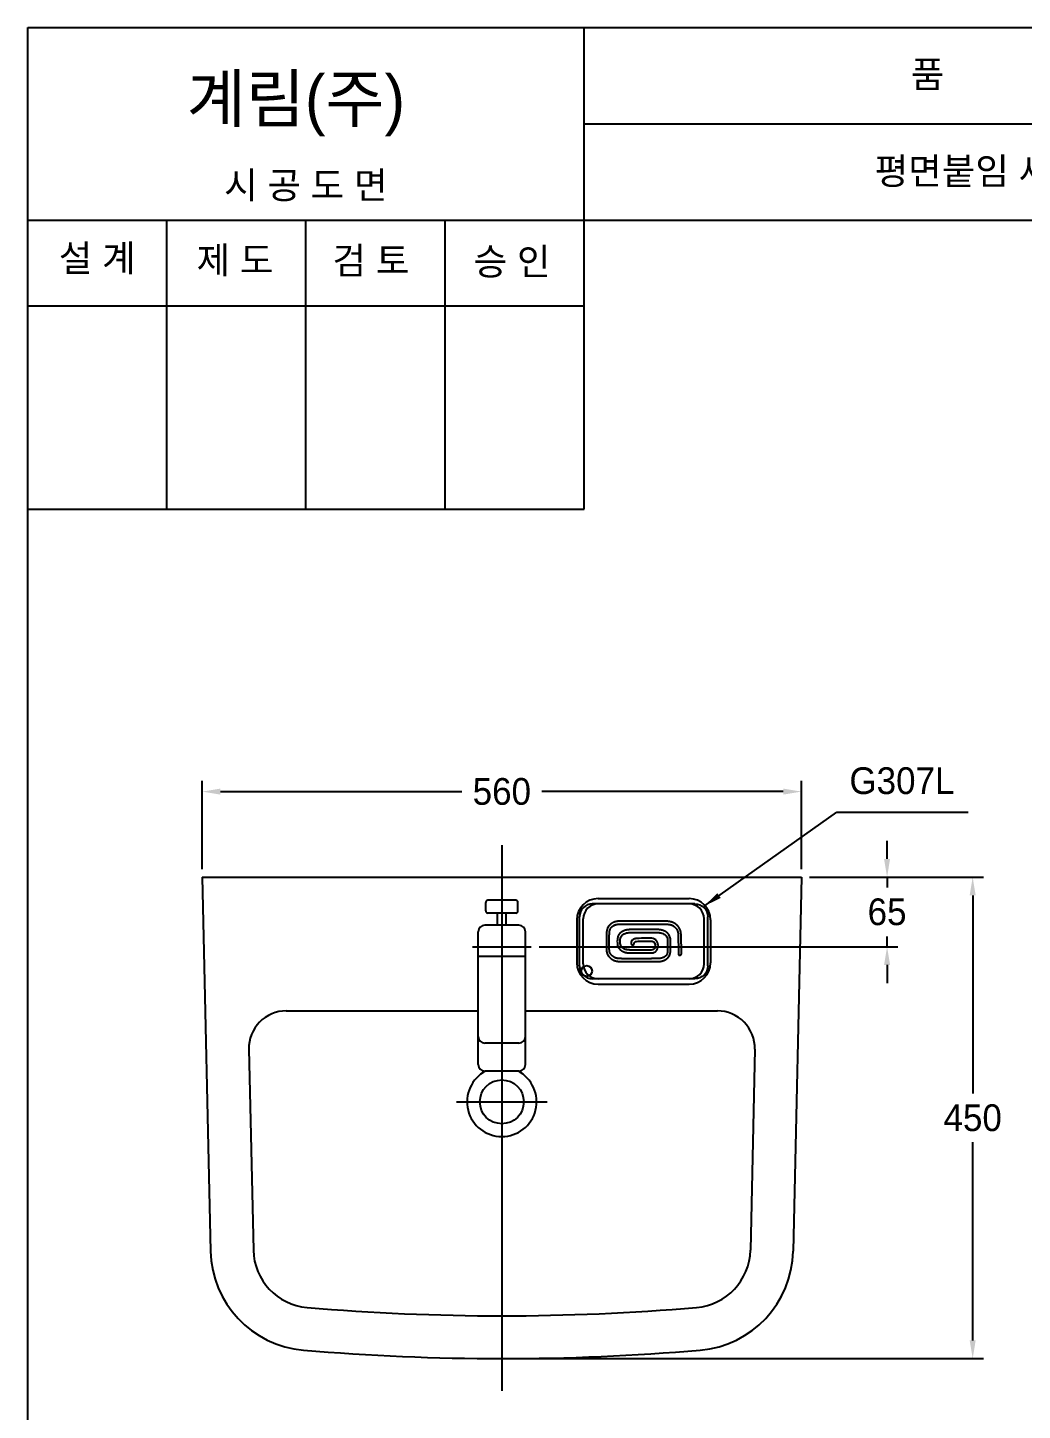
# Model space of a CAD drawing. Header units: millimetres. Extents: x 3125 to 4925, y -2867 to -270.
# Drawn here: x 3125 to 4054, y -1563 to -270 of the extents above; entities that cross this region are included whole.
import ezdxf
from ezdxf.enums import TextEntityAlignment as Align
from ezdxf.lldxf.tags import DXFTag

# ---------------------------------------------------------------- set-up
doc = ezdxf.new("R2010")
doc.units = ezdxf.units.MM
doc.header["$MEASUREMENT"] = 0
doc.layers.get('Defpoints').update_dxf_attribs({"color": 1})
for name, color, linetype in [('TEXT', 7, 'Continuous'), ('내부선 및 부속', 4, 'Continuous'), ('도각라인', 255, 'Continuous'), ('외형선', 3, 'Continuous'), ('중심선', 1, 'DASHED'), ('치수선', 7, 'Continuous')]:
    doc.layers.add(name, color=color, linetype=linetype)
doc.styles.add('____', font='')
doc.styles.add('타이틀', font='H2GTRM.TTF', dxfattribs={"height": 25})
doc.styles.get('____').set_extended_font_data('굴림')
tags = doc.linetypes.add('DASHED', pattern=[25.72, 12.86, -12.86]).pattern_tags.tags
tags[6:7] = [DXFTag(74, 4), DXFTag(75, 0), DXFTag(340, '0'), DXFTag(46, 0.0), DXFTag(50, 0.0), DXFTag(44, 0.0), DXFTag(45, 0.0)]
tags[4:5] = [DXFTag(74, 4), DXFTag(75, 0), DXFTag(340, '0'), DXFTag(46, 0.0), DXFTag(50, 0.0), DXFTag(44, 0.0), DXFTag(45, 0.0)]
doc.dimstyles.new('MSADIM', dxfattribs={"dimtxt": 33, "dimasz": 17, "dimexe": 10, "dimexo": 7.5, "dimgap": 10, "dimtad": 0, "dimtih": 1, "dimtoh": 1, "dimdec": 0, "dimzin": 1, "dimdsep": 46, "dimtxsty": '____', "dimcen": 11.25, "dimadec": 0, "dimazin": 0, "dimtfac": 1, "dimtdec": 0, "dimtix": 1, "dimtmove": 0, "dimatfit": 3, "dimfxl": 0, "dimtolj": 1, "dimtzin": 1, "dimarcsym": 0})

# ---------------------------------------------------------------- blocks, each defined once
blk = doc.blocks.new('*D1')
at = {"layer": 'Defpoints', "color": 0, "linetype": 'Continuous'}
for p in [(3847.9, -1064.4), (3595.4, -1129.4), (3927.9, -1129.4)]:
    blk.add_point(p, dxfattribs=at)
at = {"layer": '치수선', "color": 0, "linetype": 'Continuous', "lineweight": -2}
for p, q in [((3927.9, -1047.4), (3927.9, -1030.4)), ((3855.4, -1064.4), (3937.9, -1064.4)), ((3927.9, -1064.4), (3927.9, -1074.1)), ((3927.9, -1129.4), (3927.9, -1119.7)), ((3602.9, -1129.4), (3937.9, -1129.4)), ((3927.9, -1146.4), (3927.9, -1163.4))]:
    blk.add_line(p, q, dxfattribs=at)
at = {"layer": '치수선', "color": 0, "linetype": 'Continuous'}
for points in [[(3925.1, -1047.4), (3930.7, -1047.4), (3927.9, -1064.4)], [(3925.1, -1146.4), (3930.7, -1146.4), (3927.9, -1129.4)]]:
    blk.add_solid(points, dxfattribs=at)
at = {"layer": '치수선', "color": 0, "linetype": 'Continuous', "insert": (3927.9, -1096.9), "char_height": 25, "attachment_point": 5, "style": '____'}
blk.add_mtext('\\A1;65', dxfattribs=at)
blk = doc.blocks.new('*D2')
at = {"layer": 'Defpoints', "color": 0, "linetype": 'Continuous'}
for p in [(3847.9, -1064.4), (3567.9, -1514.4), (4007.9, -1514.4)]:
    blk.add_point(p, dxfattribs=at)
at = {"layer": '치수선', "color": 0, "linetype": 'Continuous', "lineweight": -2}
for p, q in [((3855.4, -1064.4), (4017.9, -1064.4)), ((4007.9, -1081.4), (4007.9, -1266.6)), ((4007.9, -1497.4), (4007.9, -1312.2)), ((3575.4, -1514.4), (4017.9, -1514.4))]:
    blk.add_line(p, q, dxfattribs=at)
at = {"layer": '치수선', "color": 0, "linetype": 'Continuous'}
for points in [[(4005.1, -1081.4), (4010.7, -1081.4), (4007.9, -1064.4)], [(4005.1, -1497.4), (4010.7, -1497.4), (4007.9, -1514.4)]]:
    blk.add_solid(points, dxfattribs=at)
at = {"layer": '치수선', "color": 0, "linetype": 'Continuous', "insert": (4007.9, -1289.4), "char_height": 25, "attachment_point": 5, "style": '____'}
blk.add_mtext('\\A1;450', dxfattribs=at)
blk = doc.blocks.new('*D3')
at = {"layer": 'Defpoints', "color": 0, "linetype": 'Continuous'}
for p in [(3847.9, -984.4), (3287.9, -1064.4), (3847.9, -1064.4)]:
    blk.add_point(p, dxfattribs=at)
at = {"layer": '치수선', "color": 0, "linetype": 'Continuous', "lineweight": -2}
for p, q in [((3287.9, -1056.9), (3287.9, -974.4)), ((3847.9, -1056.9), (3847.9, -974.4)), ((3304.9, -984.4), (3530.5, -984.4)), ((3830.9, -984.4), (3605.3, -984.4))]:
    blk.add_line(p, q, dxfattribs=at)
at = {"layer": '치수선', "color": 0, "linetype": 'Continuous'}
for points in [[(3304.9, -981.6), (3304.9, -987.2), (3287.9, -984.4)], [(3830.9, -981.6), (3830.9, -987.2), (3847.9, -984.4)]]:
    blk.add_solid(points, dxfattribs=at)
at = {"layer": '치수선', "color": 0, "linetype": 'Continuous', "insert": (3567.9, -984.4), "char_height": 25, "attachment_point": 5, "style": '____'}
blk.add_mtext('\\A1;560', dxfattribs=at)

msp = doc.modelspace()

# ---------------------------------------------------------------- linework, layer by layer
at = {"layer": '내부선 및 부속', "linetype": 'Continuous'}
for p, q in [((3580.9, -1086), (3554.9, -1086)), ((3580.9, -1098), (3554.9, -1098)), ((3563.9, -1109.4), (3563.9, -1098)), ((3571.9, -1109.4), (3571.9, -1098)), ((3748.4, -1089.4), (3652.4, -1089.4)), ((3742.9, -1089.4), (3657.9, -1089.4)), ((3583.9, -1109.4), (3551.9, -1109.4)), ((3640.4, -1147.4), (3640.4, -1101.4)), ((3643.9, -1145.4), (3643.9, -1103.4)), ((3756.9, -1145.4), (3756.9, -1103.4)), ((3760.4, -1147.4), (3760.4, -1101.4)), ((3545.9, -1213.4), (3545.9, -1115.4)), ((3589.9, -1213.4), (3589.9, -1115.4)), ((3714.9, -1116.2), (3715.4, -1116.3)), ((3732.8, -1119.9), (3732.9, -1132.7)), ((3735.7, -1134.8), (3735.5, -1118.9)), ((3700.5, -1132.5), (3688.8, -1132.5)), ((3589.9, -1138.6), (3545.9, -1138.6)), ((3748.4, -1159.4), (3652.4, -1159.4)), ((3742.9, -1159.4), (3657.9, -1159.4)), ((3545.9, -1239.6), (3545.9, -1213.4)), ((3589.9, -1239.6), (3589.9, -1213.4)), ((3583.9, -1219.4), (3551.9, -1219.4)), ((3583.9, -1245.6), (3551.9, -1245.6))]:
    msp.add_line(p, q, dxfattribs=at)
at = {"layer": '내부선 및 부속', "linetype": 'Continuous', "flags": 128}
for points in [[(3748.4, -1089.4, -0.414214), (3760.4, -1101.4)], [(3760.4, -1147.4, -0.414214), (3748.4, -1159.4)]]:
    msp.add_lwpolyline(points, format="xyb", dxfattribs=at)
at = {"layer": '내부선 및 부속', "linetype": 'Continuous'}
msp.add_circle((3647.2, -1152.1), 5, dxfattribs=at)
for centre, radius, start, end in [((3554.9, -1088), 2, 90, 180), ((3554.9, -1096), 2, 180, 270), ((3580.9, -1088), 2, 0, 90), ((3580.9, -1096), 2, 270, 0), ((3652.4, -1101.4), 12, 90, 180), ((3657.9, -1103.4), 14, 90, 180), ((3742.9, -1103.4), 14, 0, 90), ((3551.9, -1115.4), 6, 90, 180), ((3583.9, -1115.4), 6, 0, 90), ((3724.6, -1117.2), 10.6, 17.0769, 30.9202), ((3727.1, -1116.4), 8.01, 16.4358, 17.0769), ((3652.4, -1147.4), 12, 180, 270), ((3657.9, -1145.4), 14, 180, 270), ((3742.9, -1145.4), 14, 270, 0), ((3551.9, -1213.4), 6, 180, 270), ((3583.9, -1213.4), 6, 270, 0), ((3551.9, -1239.6), 6, 180, 270), ((3583.9, -1239.6), 6, 270, 0)]:
    msp.add_arc(centre, radius, start, end, dxfattribs=at)
for points in [[(3552.9, -1096), (3552.9, -1092), (3552.9, -1088)], [(3582.9, -1096), (3582.9, -1092), (3582.9, -1088)], [(3688.2, -1108.2), (3702.2, -1108.2), (3716.2, -1108.2)], [(3665.6, -1120.2), (3665.6, -1120.8), (3665.6, -1121.5)], [(3665.6, -1121.5), (3665.6, -1122.1), (3665.6, -1122.8)], [(3668.3, -1122.5), (3668.3, -1122.2), (3668.3, -1122)], [(3668.3, -1126.2), (3668.3, -1126), (3668.3, -1125.7)], [(3668.3, -1128.3), (3668.3, -1127.8), (3668.3, -1127.3)], [(3668.3, -1130.4), (3668.3, -1129.3), (3668.3, -1128.3)]]:
    msp.add_open_spline(points, degree=2, dxfattribs=at)
for points, weights in [([(3668.5, -1109.3), (3666.6, -1111.2), (3666.1, -1113.9)], [1, 0.96395277977, 1]), ([(3670.6, -1107.6), (3669.4, -1108.3), (3668.5, -1109.3)], [1, 0.992818772793, 1]), ([(3668.5, -1115.6), (3668.8, -1112.9), (3670.6, -1110.9)], [1, 0.946192204952, 1]), ([(3672.9, -1106.4), (3671.7, -1106.9), (3670.6, -1107.6)], [1, 0.994671821594, 1]), ([(3670.6, -1110.9), (3671.7, -1109.9), (3673, -1109.3)], [1, 0.986086666584, 1]), ([(3674.2, -1106), (3673.5, -1106.2), (3672.9, -1106.4)], [1, 0.998110949993, 1]), ([(3673, -1109.3), (3674.2, -1108.7), (3675.6, -1108.5)], [1, 0.989710330963, 1]), ([(3675.7, -1105.7), (3675, -1105.8), (3674.2, -1106)], [1, 0.998395144939, 1]), ([(3675.6, -1108.5), (3676.4, -1108.4), (3677.2, -1108.3)], [1, 0.998968839645, 1]), ([(3679.3, -1105.5), (3677.5, -1105.5), (3675.7, -1105.7)], [1, 0.998420715332, 1]), ([(3677.2, -1108.3), (3678, -1108.3), (3678.7, -1108.3)], [1, 0.999827861786, 1]), ([(3678.7, -1108.3), (3680.4, -1108.2), (3682, -1108.2)], [1, 0.999952614307, 1]), ([(3686.4, -1105.5), (3682.8, -1105.5), (3679.3, -1105.5)], [1, 0.999958217144, 1]), ([(3682, -1108.2), (3685.1, -1108.2), (3688.2, -1108.2)], [1, 0.999998748302, 1]), ([(3718.5, -1105.5), (3702.5, -1105.6), (3686.4, -1105.5)], [1, 0.99999922514, 1]), ([(3716.2, -1108.2), (3718.5, -1108.2), (3720.7, -1108.3)], [1, 0.999861359596, 1]), ([(3723.6, -1105.7), (3721.1, -1105.5), (3718.5, -1105.5)], [1, 0.998617112637, 1]), ([(3720.7, -1108.3), (3721.5, -1108.3), (3722.3, -1108.3)], [1, 0.999873757362, 1]), ([(3722.3, -1108.3), (3723, -1108.4), (3723.7, -1108.5)], [1, 0.999480724335, 1]), ([(3725.1, -1106), (3724.4, -1105.8), (3723.6, -1105.7)], [1, 0.99895209074, 1]), ([(3723.7, -1108.5), (3725.1, -1108.6), (3726.4, -1109.1)], [1, 0.99342674017, 1]), ([(3726.4, -1106.3), (3725.8, -1106.1), (3725.1, -1106)], [1, 0.998930096626, 1]), ([(3728.9, -1107.3), (3727.7, -1106.7), (3726.4, -1106.3)], [1, 0.995204746723, 1]), ([(3726.4, -1109.1), (3729.6, -1110.3), (3731.4, -1113.3)], [1, 0.941465139389, 1]), ([(3733.7, -1111.8), (3731.9, -1108.9), (3728.9, -1107.3)], [1, 0.963856101036, 1]), ([(3665.7, -1116.4), (3665.6, -1117.6), (3665.6, -1118.9)], [1, 0.999537229538, 1]), ([(3665.6, -1118.9), (3665.6, -1119.5), (3665.6, -1120.2)], [1, 0.999987006187, 1]), ([(3665.6, -1122.8), (3665.6, -1124.8), (3665.6, -1126.7)], [1, 0.999999821186, 1]), ([(3666.1, -1113.9), (3665.8, -1115.1), (3665.7, -1116.4)], [1, 0.997222781181, 1]), ([(3668.3, -1119.9), (3668.3, -1118.9), (3668.4, -1117.8)], [1, 0.999947965145, 1]), ([(3668.3, -1121), (3668.3, -1120.4), (3668.3, -1119.9)], [1, 0.999996840954, 1]), ([(3668.3, -1122), (3668.3, -1121.5), (3668.3, -1121)], [1, 0.999999582767, 1]), ([(3668.3, -1125.7), (3668.3, -1124.1), (3668.3, -1122.5)], [1, 0.999999880791, 1]), ([(3668.4, -1117.6), (3668.4, -1116.6), (3668.5, -1115.6)], [1, 0.99901676178, 1]), ([(3668.4, -1117.8), (3668.4, -1117.7), (3668.4, -1117.6)], [1, 0.999998748302, 1]), ([(3678.2, -1117), (3677.6, -1117.5), (3677.2, -1118.1)], [1, 0.995647370815, 1]), ([(3679.4, -1115.9), (3678.7, -1116.4), (3678.2, -1117)], [1, 0.997050523758, 1]), ([(3680.9, -1115), (3680.1, -1115.4), (3679.4, -1115.9)], [1, 0.997648477554, 1]), ([(3681.7, -1114.6), (3681.3, -1114.8), (3680.9, -1115)], [1, 0.999336242676, 1]), ([(3682.7, -1114.2), (3682.2, -1114.4), (3681.7, -1114.6)], [1, 0.999205291271, 1]), ([(3684.9, -1113.7), (3683.8, -1113.8), (3682.7, -1114.2)], [1, 0.995652318001, 1]), ([(3689.9, -1113.4), (3687.4, -1113.3), (3684.9, -1113.7)], [1, 0.997030973434, 1]), ([(3685.8, -1116.3), (3686.6, -1116.2), (3687.4, -1116.2)], [1, 0.999254465103, 1]), ([(3687.4, -1116.2), (3689.6, -1116.1), (3691.8, -1116.1)], [1, 0.999756395817, 1]), ([(3714, -1113.4), (3702, -1113.4), (3689.9, -1113.4)], [1, 0.999999642372, 1]), ([(3691.8, -1116.1), (3701.9, -1116.1), (3712, -1116.1)], [1, 0.999998509884, 1]), ([(3712, -1116.1), (3713.5, -1116.1), (3714.9, -1116.2)], [1, 0.999343335629, 1]), ([(3717.4, -1113.9), (3715.7, -1113.5), (3714, -1113.4)], [1, 0.995383501053, 1]), ([(3718.5, -1114.2), (3718, -1114), (3717.4, -1113.9)], [1, 0.999064683914, 1]), ([(3719.3, -1114.5), (3718.9, -1114.3), (3718.5, -1114.2)], [1, 0.999244809151, 1]), ([(3721, -1115.3), (3720.2, -1114.9), (3719.3, -1114.5)], [1, 0.997297823429, 1]), ([(3724, -1118.1), (3722.7, -1116.4), (3721, -1115.3)], [1, 0.978946268559, 1]), ([(3731.4, -1113.3), (3732.1, -1114.4), (3732.3, -1115.6)], [0.999989211559, 0.989882051945, 1]), ([(3732.3, -1115.6), (3732.6, -1116.7), (3732.7, -1117.8)], [1, 0.997924745083, 1]), ([(3732.7, -1117.8), (3732.8, -1118.9), (3732.8, -1119.9)], [1, 0.999730587006, 1]), ([(3735.2, -1116.5), (3735.1, -1115.3), (3734.7, -1114.2)], [1, 0.99708032608, 1]), ([(3735.5, -1118.9), (3735.4, -1117.7), (3735.2, -1116.5)], [1, 0.999366462231, 1]), ([(3665.6, -1126.7), (3665.6, -1127.4), (3665.6, -1128.1)], [1, 0.999999880791, 1]), ([(3665.6, -1128.1), (3665.6, -1128.7), (3665.6, -1129.3)], [1, 0.999998152256, 1]), ([(3665.6, -1129.3), (3665.6, -1130.6), (3665.7, -1131.9)], [1, 0.999874889851, 1]), ([(3665.7, -1131.9), (3665.7, -1133.1), (3665.9, -1134.3)], [1, 0.997578918934, 1]), ([(3665.9, -1134.3), (3666.1, -1135.6), (3666.8, -1136.9)], [1, 0.991069853306, 1]), ([(3666.8, -1136.9), (3668.5, -1139.9), (3671.6, -1141.6)], [1, 0.959776341915, 1]), ([(3668.3, -1127.3), (3668.3, -1126.8), (3668.3, -1126.2)], [1, 0.999999940395, 1]), ([(3668.4, -1132.7), (3668.3, -1131.5), (3668.3, -1130.4)], [1, 0.999459803104, 1]), ([(3669, -1135.3), (3668.4, -1134), (3668.4, -1132.7)], [1, 0.983208537102, 1]), ([(3674, -1139.8), (3670.7, -1138.4), (3669, -1135.3)], [1, 0.946283042431, 1]), ([(3676.9, -1130.1), (3676.9, -1130.2), (3677, -1130.3)], [1, 0.999879419804, 1]), ([(3677, -1130.3), (3678.1, -1132), (3679.9, -1133.2)], [1, 0.975969076157, 1]), ([(3679.9, -1133.2), (3680.7, -1133.7), (3681.5, -1134)], [1, 0.996865451336, 1]), ([(3681.5, -1134), (3681.9, -1134.2), (3682.4, -1134.4)], [1, 0.999286711216, 1]), ([(3682.4, -1134.4), (3682.9, -1134.6), (3683.4, -1134.7)], [1, 0.998782992363, 1]), ([(3683.9, -1132), (3683.6, -1131.9), (3683.3, -1131.9)], [1, 0.999561190605, 1]), ([(3683.4, -1134.7), (3685.1, -1135.1), (3686.9, -1135.2)], [1, 0.994699597359, 1]), ([(3684.8, -1132.2), (3684.3, -1132.1), (3683.9, -1132)], [1, 0.999089598656, 1]), ([(3685.9, -1132.4), (3685.4, -1132.3), (3684.8, -1132.2)], [1, 0.999141514301, 1]), ([(3688.8, -1132.5), (3687.4, -1132.5), (3685.9, -1132.4)], [1, 0.999011933804, 1]), ([(3686.9, -1135.2), (3687.1, -1135.2), (3687.3, -1135.2)], [1, 0.999984025955, 1]), ([(3687.3, -1135.2), (3693.9, -1135.2), (3700.5, -1135.2)], [1, 0.999997615814, 1]), ([(3709.9, -1131.8), (3709.8, -1131.9), (3709.7, -1132)], [1, 0.999029159546, 1]), ([(3710.7, -1134.6), (3712.5, -1133.5), (3713.3, -1131.5)], [1, 0.941472828388, 1]), ([(3713.3, -1131.5), (3713.4, -1131.3), (3713.5, -1131)], [1, 0.999464809895, 1]), ([(3722, -1136.7), (3721.7, -1137.3), (3721.3, -1137.8)], [1, 0.993232131004, 1]), ([(3722.5, -1135.4), (3722.4, -1136.1), (3722, -1136.7)], [1, 0.992170214653, 1]), ([(3722.8, -1133.5), (3722.8, -1134.5), (3722.5, -1135.4)], [1, 0.994230389595, 1]), ([(3722.8, -1130.9), (3722.8, -1131.9), (3722.8, -1132.9)], [1, 0.999879360199, 1]), ([(3722.8, -1132.9), (3722.8, -1133.2), (3722.8, -1133.5)], [1, 0.999927401543, 1]), ([(3724.3, -1138.2), (3724.9, -1137.3), (3725.1, -1136.2)], [1, 0.990163445473, 1]), ([(3725.1, -1136.2), (3725.4, -1135.1), (3725.5, -1133.9)], [1, 0.994770824909, 1]), ([(3725.5, -1133.9), (3725.6, -1132), (3725.5, -1130.1)], [1, 0.999521255493, 1]), ([(3671.6, -1141.6), (3672.8, -1142.3), (3674.1, -1142.6)], [1, 0.993183910847, 1]), ([(3676.9, -1140.4), (3675.4, -1140.3), (3674, -1139.8)], [1, 0.988788306713, 1]), ([(3674.1, -1142.6), (3674.7, -1142.8), (3675.4, -1142.9)], [1, 0.998437225819, 1]), ([(3675.4, -1142.9), (3676.2, -1143.1), (3677, -1143.1)], [1, 0.998926401138, 1]), ([(3678.3, -1140.5), (3677.6, -1140.5), (3676.9, -1140.4)], [1, 0.999584972858, 1]), ([(3677, -1143.1), (3679.6, -1143.3), (3682.2, -1143.2)], [1, 0.999321401119, 1]), ([(3679.9, -1140.6), (3679.1, -1140.5), (3678.3, -1140.5)], [1, 0.999937474728, 1]), ([(3684.6, -1140.6), (3682.2, -1140.6), (3679.9, -1140.6)], [1, 0.999974727631, 1]), ([(3682.2, -1143.2), (3691.4, -1143.2), (3700.5, -1143.2)], [1, 0.999999821186, 1]), ([(3700.5, -1140.6), (3692.6, -1140.6), (3684.6, -1140.6)], [1, 0.999999940395, 1]), ([(3713.1, -1140.5), (3706.8, -1140.6), (3700.5, -1140.6)], [1, 0.999908387661, 1]), ([(3719, -1139.4), (3716.2, -1140.6), (3713.1, -1140.5)], [1, 0.977710664272, 1]), ([(3714.9, -1143.2), (3717.9, -1143), (3720.7, -1141.6)], [1, 0.975972473621, 1]), ([(3721.3, -1137.8), (3720.3, -1138.8), (3719, -1139.4)], [1, 0.98201084137, 1]), ([(3720.7, -1141.6), (3721.8, -1140.9), (3722.8, -1140)], [1, 0.993131816387, 1]), ([(3722.8, -1140), (3723.3, -1139.6), (3723.6, -1139.1)], [1, 0.997981309891, 1]), ([(3723.6, -1139.1), (3724, -1138.7), (3724.3, -1138.2)], [1, 0.997133791447, 1])]:
    msp.add_rational_spline(points, weights, degree=2, dxfattribs=at)
for points, knots in [([(3677.2, -1118.1), (3677, -1118.5), (3676.6, -1119.2), (3676, -1120.9), (3675.8, -1123.1), (3675.8, -1125.4), (3676, -1127.8), (3676.4, -1129.3), (3676.9, -1130.1)], [0, 0, 0, 0, 0.104371, 0.202774, 0.419026, 0.646043, 0.773947, 1, 1, 1, 1]), ([(3683.3, -1131.9), (3682.4, -1131.5), (3680.7, -1130.7), (3678.9, -1128.6), (3678.5, -1125.9), (3678.6, -1123.6), (3678.6, -1121.4), (3679.3, -1119.6), (3681.7, -1117.4), (3684.1, -1116.5), (3685.8, -1116.3)], [0, 0, 0, 0, 0.138499, 0.25656, 0.356288, 0.506765, 0.56327, 0.656888, 0.763487, 1, 1, 1, 1]), ([(3713.5, -1131), (3714.1, -1129.2), (3714, -1126.1), (3711.9, -1122.9), (3709.4, -1121.5), (3706.8, -1121.5), (3702.4, -1121.6), (3697.9, -1121.5), (3693.3, -1121.7), (3690.5, -1122.2), (3689, -1123.9), (3688.8, -1125.6), (3688.7, -1126.7), (3689.2, -1127.6), (3690.3, -1127.8), (3691.1, -1127.6), (3691.6, -1126.6), (3691.5, -1125.8), (3692.3, -1124.7), (3694.1, -1124.3), (3699.2, -1124.2), (3704.4, -1124.3), (3709.2, -1124.3), (3710.8, -1125.6), (3711.3, -1127.7), (3711.1, -1130), (3710.4, -1131.4), (3709.9, -1131.8)], [0, 0, 0, 0, 0.087843, 0.131389, 0.171922, 0.212543, 0.247034, 0.369044, 0.415974, 0.458199, 0.492253, 0.511762, 0.532059, 0.544276, 0.556675, 0.576753, 0.582874, 0.600984, 0.612631, 0.638529, 0.6839, 0.846407, 0.871426, 0.899487, 0.930935, 0.968943, 1, 1, 1, 1]), ([(3715.4, -1116.3), (3716.1, -1116.4), (3717.5, -1116.7), (3719.9, -1117.7), (3722.3, -1119.8), (3722.8, -1122.7), (3722.8, -1126.3), (3722.8, -1128.8), (3722.8, -1130.9)], [0, 0, 0, 0, 0.110959, 0.223108, 0.423896, 0.598975, 0.674343, 1, 1, 1, 1]), ([(3725.5, -1130.1), (3725.5, -1128), (3725.6, -1126), (3725.5, -1121.9), (3725.1, -1119.8), (3724, -1118.1)], [0, 0, 0, 0, 0.5, 0.5, 1, 1, 1, 1]), ([(3709.7, -1132), (3709.1, -1132.4), (3708.3, -1132.5), (3706.7, -1132.5), (3705.9, -1132.5), (3703.6, -1132.5), (3702.1, -1132.5), (3700.5, -1132.5)], [0, 0, 0, 0, 0.25, 0.25, 0.5, 0.5, 1, 1, 1, 1]), ([(3700.5, -1135.2), (3702.2, -1135.2), (3703.9, -1135.2), (3707.4, -1135.2), (3709.2, -1135.4), (3710.7, -1134.6)], [0, 0, 0, 0, 0.5, 0.5, 1, 1, 1, 1]), ([(3732.9, -1132.7), (3733, -1133.9), (3732.8, -1135.2), (3733, -1136.8), (3733.8, -1137.6), (3735.2, -1137.5), (3735.8, -1136), (3735.6, -1135.3), (3735.7, -1134.8)], [0, 0, 0, 0, 0.392807, 0.452711, 0.512513, 0.751502, 0.84744, 1, 1, 1, 1]), ([(3700.5, -1143.2), (3702.9, -1143.2), (3705.3, -1143.2), (3710.1, -1143.3), (3712.5, -1143.3), (3714.9, -1143.2)], [0, 0, 0, 0, 0.5, 0.5, 1, 1, 1, 1])]:
    msp.add_open_spline(points, degree=3, knots=knots, dxfattribs=at)
at = {"layer": '도각라인', "color": 7}
for p, q in [((3124.8, -2800.3), (3124.8, -270.3)), ((3124.8, -270.3), (4924.8, -270.3)), ((3644.8, -720.3), (3644.8, -270.3)), ((3644.8, -360.3), (4924.8, -360.3)), ((3124.8, -450.3), (4924.8, -450.3)), ((3254.8, -720.3), (3254.8, -450.3)), ((3384.8, -720.3), (3384.8, -450.3)), ((3514.8, -720.3), (3514.8, -450.3)), ((3124.8, -530.3), (3644.8, -530.3)), ((3124.8, -720.3), (3644.8, -720.3))]:
    msp.add_line(p, q, dxfattribs=at)
at = {"layer": '외형선'}
for p, q in [((3287.9, -1064.4), (3847.9, -1064.4)), ((3287.9, -1064.4), (3295.7, -1413.9)), ((3847.9, -1064.4), (3840.1, -1413.9)), ((3657.9, -1084.4), (3742.9, -1084.4)), ((3637.9, -1104.4), (3637.9, -1144.4)), ((3762.9, -1104.4), (3762.9, -1144.4)), ((3657.9, -1164.4), (3742.9, -1164.4)), ((3366.5, -1189.4), (3545.9, -1189.4)), ((3589.9, -1189.4), (3769.3, -1189.4)), ((3331.5, -1225.2), (3335.7, -1413)), ((3804.3, -1225.2), (3800.2, -1413))]:
    msp.add_line(p, q, dxfattribs=at)
msp.add_circle((3567.9, -1274.4), 20.5, dxfattribs=at)
for centre, radius, start, end in [((3657.9, -1104.4), 20, 90, 180), ((3742.9, -1104.4), 20, 0, 90), ((3657.9, -1144.4), 20, 180, 270), ((3742.9, -1144.4), 20, 270, 0), ((3366.5, -1224.4), 35, 90, 181.273), ((3769.3, -1224.4), 35, 358.727, 90), ((3567.9, -1274.4), 32.5, 117.7649, 62.2351), ((3390.7, -1411.8), 95, 181.273, 265.0637), ((3390.7, -1411.8), 55, 181.273, 265.0637), ((3745.2, -1411.8), 55, 274.9363, 358.727), ((3745.2, -1411.8), 95, 274.9363, 358.727), ((3567.9, 640.6), 2115, 265.0637, 274.9363), ((3567.9, 640.6), 2155, 265.0637, 274.9363)]:
    msp.add_arc(centre, radius, start, end, dxfattribs=at)
at = {"layer": '중심선'}
for p, q in [((3567.9, -1034.4), (3567.9, -1544.4)), ((3540.4, -1129.4), (3595.4, -1129.4)), ((3525.4, -1274.4), (3610.4, -1274.4))]:
    msp.add_line(p, q, dxfattribs=at)

# ---------------------------------------------------------------- texts
at = {"layer": 'TEXT', "style": '타이틀'}
msp.add_text('계림(주)', height=44, dxfattribs=at).set_placement((3273.5, -358.6))
for s, p in [('품             명', (4040.5, -313.9)), ('평면붙임 세면기', (4030.6, -404.3)), ('시 공 도 면', (3384.7, -417.6)), ('설 계', (3189.8, -485.7)), ('제 도', (3318.5, -487.5)), ('검 토', (3445.6, -488)), ('승 인', (3577.5, -488.9))]:
    msp.add_text(s, height=25, dxfattribs=at).set_placement(p, align=Align.MIDDLE_CENTER)
at = {"layer": 'TEXT', "insert": (3892.7, -961.7), "char_height": 25, "width": 380.447, "attachment_point": 1, "line_spacing_factor": 0.963855, "style": '타이틀'}
msp.add_mtext('\\A1;G307L', dxfattribs=at)

# ---------------------------------------------------------------- dimensions: what is measured, and where the dimension line sits
at = {"layer": '치수선', "linetype": 'Continuous'}
dim = msp.add_linear_dim(base=(3847.9, -984.4), p1=(3287.9, -1064.4), p2=(3847.9, -1064.4), dimstyle='MSADIM', override={"dimtxt": 25}, dxfattribs=at)
dim.commit()
dim.dimension.update_dxf_attribs({"geometry": '*D3', "text_midpoint": (3567.9, -984.4)})
for base, p2, picture, middle in [((3927.9, -1129.4), (3595.4, -1129.4), '*D1', (3927.9, -1096.9)), ((4007.9, -1514.4), (3567.9, -1514.4), '*D2', (4007.9, -1289.4))]:
    dim = msp.add_linear_dim(base=base, p1=(3847.9, -1064.4), p2=p2, angle=90, dimstyle='MSADIM', override={"dimtxt": 25}, dxfattribs=at)
    dim.commit()
    dim.dimension.update_dxf_attribs({"geometry": picture, "text_midpoint": middle})

# ---------------------------------------------------------------- leaders
msp.add_leader([(3757, -1091.4), (3881.1, -1003.7), (4003.7, -1003.7)], dimstyle='MSADIM', override={"dimtxt": 25}, dxfattribs=at)

doc.saveas('drawing.dxf')
